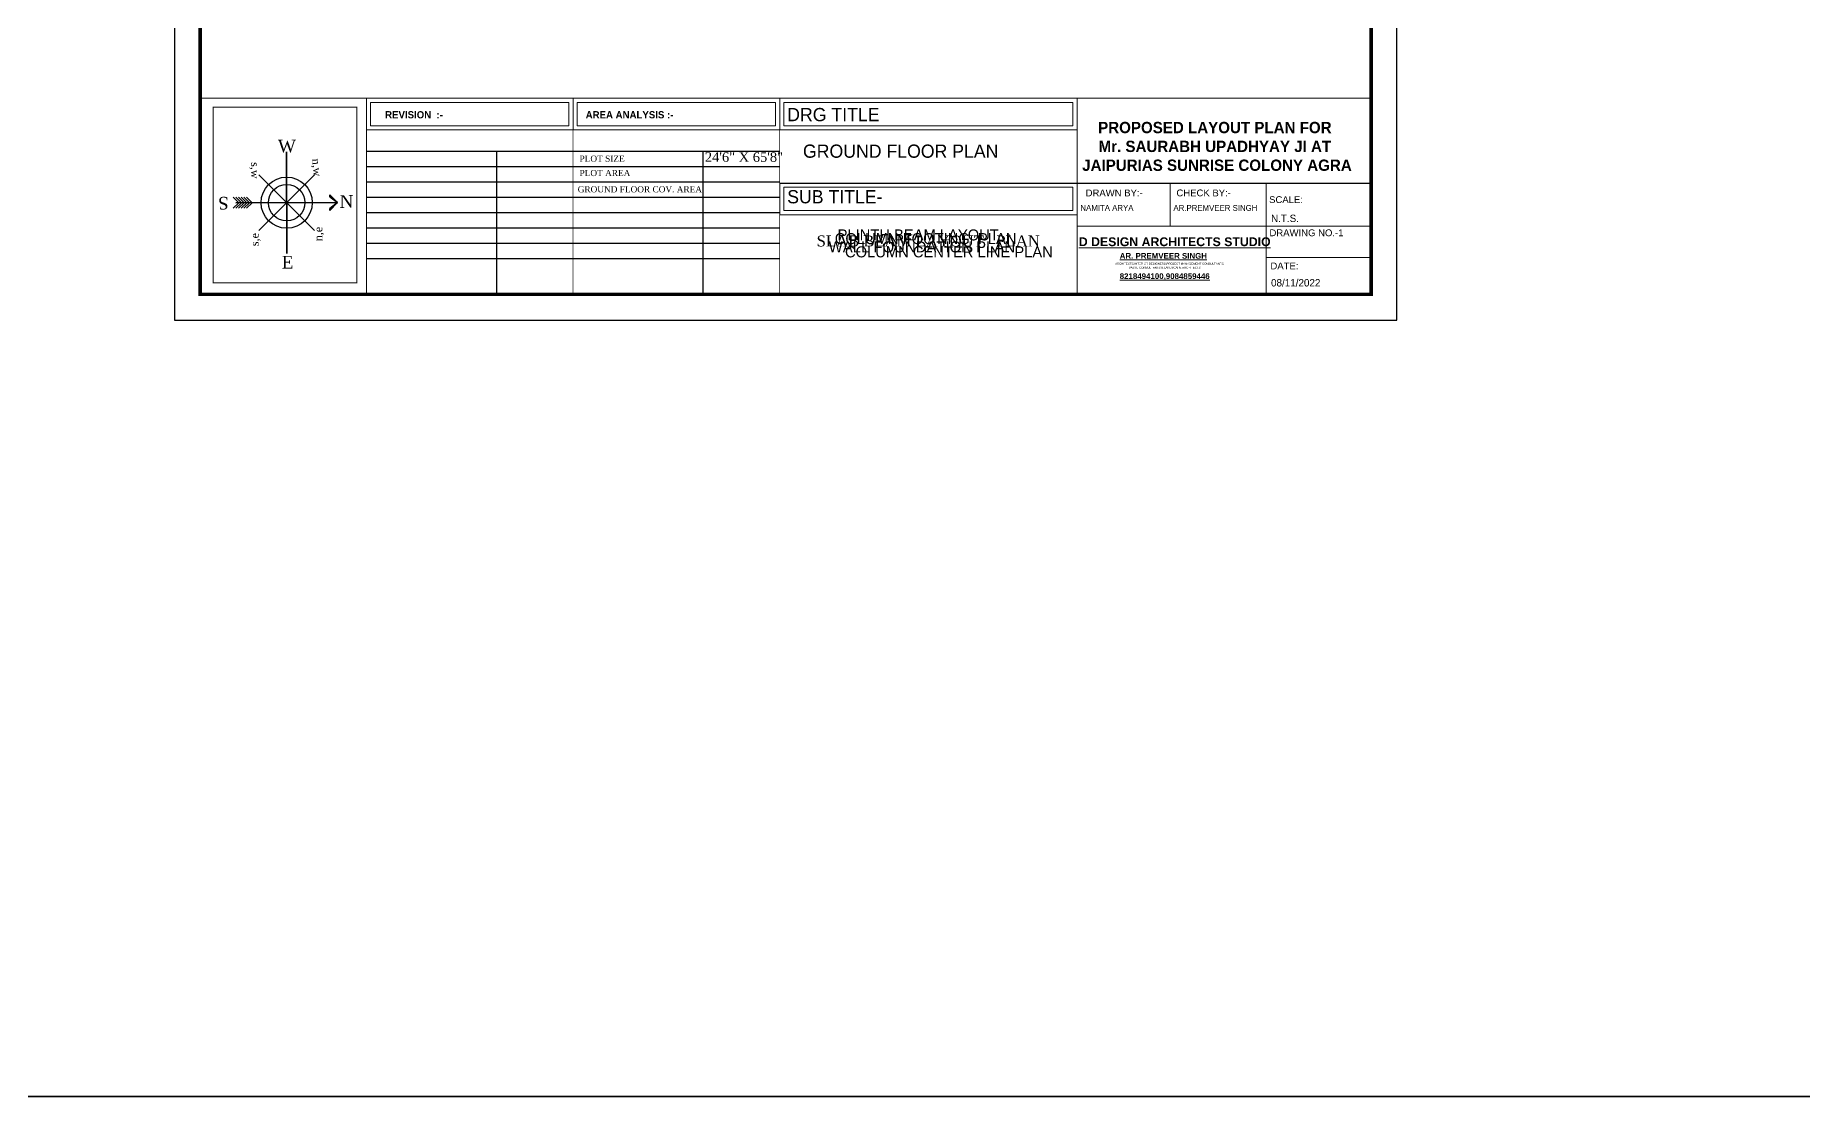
# Model space of a CAD drawing. Header units: millimetres. Extents: x -6808 to 215771, y -89660 to -16303.
# Drawn here: x 98843 to 100058, y -48747 to -48018 of the extents above; entities that cross this region are included whole.
import ezdxf

# ---------------------------------------------------------------- set-up
doc = ezdxf.new("R2010")
doc.units = ezdxf.units.MM
doc.linetypes.add('ACAD_ISO10W100', pattern=[18, 12, -3, 0, -3])
doc.linetypes.add('DASHED', pattern=[0.75, 0.5, -0.25])
doc.layers.get('0').update_dxf_attribs({"color": 8})
doc.layers.add('Beam Text', color=6, linetype='Continuous')
doc.layers.add('FORMAT', color=7, linetype='Continuous')
for name, color, linetype, lineweight in [('COL. FOUN', 6, 'Continuous', 30), ('col.center', 5, 'ACAD_ISO10W100', 15), ('FORMAT LAAYER', 250, 'Continuous', 13), ('plinth beam', 114, 'Continuous', 30), ('Projection', 190, 'DASHED', 25), ('wall', 7, 'Continuous', 35), ('WALL FOOTING', 6, 'Continuous', 30)]:
    doc.layers.add(name, color=color, linetype=linetype, lineweight=lineweight)
doc.styles.add('cdim', font='arial.ttf')
doc.styles.add('HYPERMARTBORA0$0$SANSSERIFBOLD', font='sasb____.pfb', dxfattribs={"height": 0.2})
doc.styles.add('SAJ', font='eurr____.ttf')
doc.styles.get("Standard").update_dxf_attribs({"font": 'times.ttf'})
doc.styles.add('working', font='swissl.ttf')

msp = doc.modelspace()

# ---------------------------------------------------------------- linework, layer by layer
at = {"lineweight": -3}
for p, q in [((98996.966, -48113.887), (99035.397, -48152.224)), ((98997.013, -48152.271), (99035.35, -48113.84))]:
    msp.add_line(p, q, dxfattribs=at)
at = {"ltscale": 0.2}
for major_axis in [(-12.454, 12.423), (-8.864, 8.842)]:
    msp.add_ellipse((99016.182, -48133.056), major_axis=major_axis, ratio=1, start_param=3.92699082, end_param=10.21017612, dxfattribs=at)
at = {"layer": 'FORMAT', "lineweight": 18}
for p, q in [((99212.982, -48061.299), (99212.982, -48083.106)), ((99355.009, -48083.106), (99355.009, -48061.299))]:
    msp.add_line(p, q, dxfattribs=at)
at = {"layer": 'FORMAT', "linetype": 'ByBlock'}
for p, q in [((99071.522, -48097.59), (99355.009, -48097.59)), ((99071.522, -48108.155), (99355.009, -48108.155)), ((99071.522, -48118.719), (99355.009, -48118.719)), ((99071.522, -48129.284), (99355.009, -48129.284)), ((99071.522, -48139.848), (99355.009, -48139.848)), ((99071.522, -48150.413), (99355.009, -48150.413)), ((99071.522, -48160.977), (99355.009, -48160.977)), ((99071.522, -48171.542), (99355.009, -48171.542))]:
    msp.add_line(p, q, dxfattribs=at)
at = {"layer": 'FORMAT'}
for p, q in [((99160.656, -48196.039), (99160.656, -48097.59)), ((99302.4, -48196.039), (99302.4, -48097.59))]:
    msp.add_line(p, q, dxfattribs=at)
at = {"layer": 'FORMAT', "ltscale": 2}
msp.add_line((99355.009, -48119.559), (99761.523, -48119.559), dxfattribs=at)
at = {"layer": 'FORMAT', "lineweight": 13, "ltscale": 20}
for p, q in [((99623.293, -48119.559), (99623.293, -48149.194)), ((99689.48, -48170.826), (99761.523, -48170.826))]:
    msp.add_line(p, q, dxfattribs=at)
at = {"layer": 'FORMAT', "color": 0}
msp.add_lwpolyline([(98938.986, -47020.609), (98938.986, -48213.724), (99779.208, -48213.724), (99779.208, -47020.609)], close=True, dxfattribs=at)
msp.add_lwpolyline([(98938.986, -47020.609), (98938.986, -48213.724), (99779.208, -48213.724), (99779.208, -47020.609)], close=True, dxfattribs=at)
at = {"layer": 'FORMAT', "color": 0, "const_width": 2.464}
msp.add_lwpolyline([(98956.671, -47038.294), (98956.671, -48196.039), (99761.523, -48196.039), (99761.523, -47038.294)], close=True, dxfattribs=at)
msp.add_lwpolyline([(98956.671, -47038.294), (98956.671, -48196.039), (99761.523, -48196.039), (99761.523, -47038.294)], close=True, dxfattribs=at)
at = {"layer": 'FORMAT', "ltscale": 2, "const_width": 0.615}
for points in [[(99070.954, -48061.299), (99070.954, -48196.039), (98956.671, -48196.039), (98956.671, -48061.299), (99761.523, -48061.299)], [(99212.982, -48196.039), (99212.982, -48061.299)], [(99355.009, -48196.039), (99355.009, -48061.299)]]:
    msp.add_lwpolyline(points, dxfattribs=at)
at = {"layer": 'FORMAT', "lineweight": 18}
for points in [[(99559.408, -48083.106), (99070.954, -48083.106), (99070.954, -48061.299), (99559.408, -48061.299)], [(99559.408, -48061.299), (99559.408, -48083.106)]]:
    msp.add_lwpolyline(points, dxfattribs=at)
for points in [[(99073.77, -48064.115), (99210.165, -48064.115), (99210.165, -48080.29), (99073.77, -48080.29)], [(99215.798, -48064.115), (99352.193, -48064.115), (99352.193, -48080.29), (99215.798, -48080.29)], [(99357.826, -48064.115), (99556.591, -48064.115), (99556.591, -48080.29), (99357.826, -48080.29)], [(99355.009, -48119.559), (99559.408, -48119.559), (99559.408, -48141.365), (99355.009, -48141.365)], [(99357.826, -48122.375), (99556.591, -48122.375), (99556.591, -48138.549), (99357.826, -48138.549)]]:
    msp.add_lwpolyline(points, close=True, dxfattribs=at)
at = {"layer": 'FORMAT', "const_width": 0.615}
msp.add_lwpolyline([(99559.408, -48196.039), (99559.408, -48061.299)], dxfattribs=at)
at = {"layer": 'FORMAT', "ltscale": 2, "const_width": 0.661}
msp.add_lwpolyline([(98965.678, -48067.532), (99064.315, -48067.532), (99064.315, -48188.161), (98965.678, -48188.161)], close=True, dxfattribs=at)
at = {"layer": 'FORMAT', "color": 0, "lineweight": 13}
for points in [[(99689.48, -48196.039), (99689.48, -48119.559)], [(99559.408, -48149.194), (99761.523, -48149.194)]]:
    msp.add_lwpolyline(points, dxfattribs=at)
at = {"layer": 'wall', "ltscale": 60}
for p, q in [((99016.225, -48168.064), (99016.139, -48098.048)), ((98983.211, -48133.096), (98979.421, -48129.315)), ((98983.211, -48133.096), (98979.43, -48136.886)), ((99051.19, -48133.013), (98981.174, -48133.099)), ((98985.037, -48133.094), (98981.246, -48129.313)), ((98985.037, -48133.094), (98981.256, -48136.884)), ((98986.862, -48133.092), (98983.072, -48129.311)), ((98986.862, -48133.092), (98983.081, -48136.882)), ((98988.688, -48133.089), (98984.897, -48129.308)), ((98988.688, -48133.089), (98984.907, -48136.88)), ((98990.513, -48133.087), (98986.723, -48129.306)), ((98990.513, -48133.087), (98986.732, -48136.877)), ((98992.338, -48133.085), (98988.548, -48129.304)), ((98992.338, -48133.085), (98988.557, -48136.875)), ((99051.19, -48133.013), (99045.754, -48127.59)), ((99045.754, -48127.59), (99045.755, -48129.05)), ((99045.755, -48129.05), (99051.19, -48133.013)), ((99045.765, -48136.989), (99051.19, -48133.013)), ((99045.767, -48138.449), (99045.765, -48136.989)), ((99051.19, -48133.013), (99045.767, -48138.449))]:
    msp.add_line(p, q, dxfattribs=at)
at = {"layer": 'wall'}
msp.add_lwpolyline([(93155.422, -46609.38), (112001.612, -46609.38), (112001.612, -48747.451), (93155.422, -48747.451)], close=True, dxfattribs=at)

# ---------------------------------------------------------------- texts
for s, height, rotation, p in [('W', 8.703, 0.070059, (99010.147, -48098.566)), ('s,w', 5.4989, 270.070059, (98991.728, -48105.214)), ('n,w', 5.4989, 275.294842, (99033.613, -48103.031)), ('S', 8.703, 180.070059, (98976.306, -48129.081)), ('s,e', 5.4989, 90.070059, (98996.932, -48162.943)), ('n,e', 5.4989, 90.070059, (99040.682, -48159.586)), ('E', 8.703, 0.070059, (99012.772, -48178.328))]:
    msp.add_text(s, height=height, rotation=rotation).set_placement(p)
at = {"layer": 'Beam Text', "linetype": 'ByBlock', "lineweight": 30, "ltscale": 2, "insert": (99455.682, -48159.443), "char_height": 7.56877, "width": 249.37363, "attachment_point": 5}
msp.add_mtext(' SLAB BEAM LAYOUT   PLAN', dxfattribs=at)
at = {"layer": 'COL. FOUN', "insert": (99392.874, -48154.008), "char_height": 7.56877, "width": 167.98094, "attachment_point": 1}
msp.add_mtext('\\A1;{\\fCentury Gothic|b0|i0|c0|p34;COLUMN FOOTING  PLAN}', dxfattribs=at)
at = {"layer": 'col.center', "insert": (99399.898, -48163.092), "char_height": 7.56877, "width": 183.55881, "attachment_point": 1, "style": 'SAJ'}
msp.add_mtext('\\A1;{\\fCentury Gothic|b0|i0|c0|p34;COLUMN CENTER LINE PLAN}', dxfattribs=at)
at = {"layer": 'FORMAT', "lineweight": 13, "style": 'working'}
for s, height, p in [('DRAWN BY:-', 4.6834, (99565.288, -48128.712)), (' CHECK BY:-', 4.68341, (99625.88, -48128.712)), ('SCALE:', 4.6834, (99691.387, -48133.318)), ('DRAWING NO.-1', 4.68341, (99691.635, -48156.128)), ('DATE:', 4.6834, (99692.295, -48178.879))]:
    msp.add_text(s, height=height, dxfattribs=at).set_placement(p)
at = {"layer": 'FORMAT', "style": 'cdim'}
for s, insert, char_height, width, attachment_point in [('\\A1;{\\fCentury Gothic|b1|i0|c0|p34;REVISION  :-}', (99083.838, -48070.168), 4.95213, 109.34491, 1), ('\\A1;{\\fCentury Gothic|b1|i0|c0|p34;AREA ANALYSIS :-}', (99221.655, -48070.168), 4.95213, 109.34491, 1), ('\\A1;{\\fDilleniaUPC|b1|i0|c0|p18;PROPOSED LAYOUT PLAN FOR \\PMr. SAURABH UPADHYAY JI AT \\P JAIPURIAS SUNRISE COLONY AGRA}', (99654.108, -48094.432), 7.76805, 195.14965, 5)]:
    msp.add_mtext(s, dxfattribs=dict(at, insert=insert, char_height=char_height, width=width, attachment_point=attachment_point))
at = {"layer": 'FORMAT', "ltscale": 2, "attachment_point": 1, "style": 'SAJ'}
for s, insert, char_height, width in [('\\A1;{\\fCentury Gothic|b0|i0|c0|p34;DRG TITLE}', (99360.194, -48067.989), 9.0842, 210.62957), ('\\A1;{\\fCentury Gothic|b0|i0|c0|p34;GROUND FLOOR PLAN}', (99371.023, -48093.124), 9.0842, 210.62957), ('\\A1;{\\fCentury Gothic|b0|i0|c0|p34;SUB TITLE-}', (99360.19, -48124.449), 9.0842, 210.62957), ('\\A1;{\\fShonar Bangla|b0|i0|c0|p34;NAMITA ARYA}', (99561.703, -48134.657), 4.02454, 205.20557), ('\\A1;{\\fShonar Bangla|b0|i0|c0|p34;AR.PREMVEER SINGH}', (99625.636, -48134.657), 4.02454, 205.20557), ('\\A1;{\\fShonar Bangla|b0|i0|c0|p34;N.T.S.}', (99692.72, -48141.297), 5.06931, 131.64348), ('\\A1;{\\fShonar Bangla|b0|i0|c0|p34;08/11/2022}', (99692.72, -48185.59), 5.06931, 131.64348)]:
    msp.add_mtext(s, dxfattribs=dict(at, insert=insert, char_height=char_height, width=width))
at = {"layer": 'FORMAT', "lineweight": 13, "attachment_point": 1, "style": 'working'}
for s, insert, char_height, width in [('\\A1;{\\fBook Antiqua|b0|i0|c0|p18;PLOT SIZE}', (99217.476, -48100.705), 4.22442, 109.34491), ('\\A1;{\\fBook Antiqua|b0|i0|c0|p18;24\'6" X 65\'8"}', (99303.596, -48098.419), 6.58502, 170.44662), ('\\A1;{\\fBook Antiqua|b0|i0|c0|p18;PLOT AREA}', (99217.476, -48110.587), 4.22442, 109.34491), ('\\A1;{\\fBook Antiqua|b0|i0|c0|p18;GROUND FLOOR COV. AREA}', (99216.198, -48121.777), 4.22442, 109.34491)]:
    msp.add_mtext(s, dxfattribs=dict(at, insert=insert, char_height=char_height, width=width))
at = {"layer": 'FORMAT LAAYER', "color": 0, "lineweight": 13}
for s, height, style, p in [('%%UD DESIGN ARCHITECTS STUDIO', 6.04626, 'HYPERMARTBORA0$0$SANSSERIFBOLD', (99560.593, -48162.956)), ('%%UAR. PREMVEER SINGH', 3.88304, 'HYPERMARTBORA0$0$SANSSERIFBOLD', (99588.723, -48171.582)), ('ARCHITECTS,INTERIOR DESIGNERS,PROJECT MANAGEMENT CONSULTANTS,', 1.41241, 'working', (99585.597, -48175.683)), ('%%U8218494100,9084859446', 3.88304, 'HYPERMARTBORA0$0$SANSSERIFBOLD', (99588.723, -48185.522)), ('VASTU CONSULTANTS & LANDSCAPE ARCHITECTS', 1.41241, 'working', (99594.943, -48178.38))]:
    msp.add_text(s, height=height, dxfattribs=dict(at, style=style)).set_placement(p)
at = {"layer": 'plinth beam', "insert": (99394.833, -48151.454), "char_height": 7.56877, "width": 221.46488, "attachment_point": 1}
msp.add_mtext('\\A1;{\\fCentury Gothic|b0|i0|c0|p34;PLINTH BEAM LAYOUT}', dxfattribs=at)
at = {"layer": 'Projection', "color": 1}
msp.add_text('N', height=8.703, rotation=0.070059, dxfattribs=at).set_placement((99052.518, -48136.624))
at = {"layer": 'WALL FOOTING', "insert": (99388.683, -48159.61), "char_height": 7.66338, "width": 201.33171, "attachment_point": 1}
msp.add_mtext('\\A1;{\\fCentury Gothic|b0|i0|c0|p34;WALL FOUNDATION PLAN}', dxfattribs=at)

doc.saveas('drawing.dxf')
